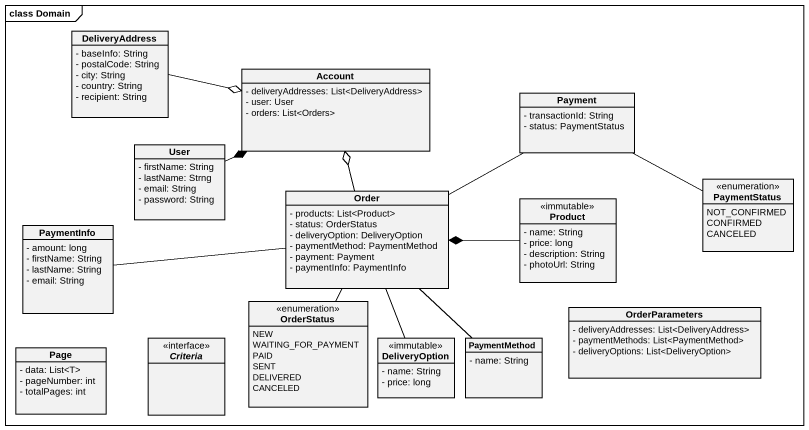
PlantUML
@startuml
mainframe class Domain
hide circle
hide empty members
skinparam classAttributeIconSize 0
class DeliveryAddress {
  - baseInfo: String
  - postalCode: String
  - city: String
  - country: String
  - recipient: String
}
class Account {
  - deliveryAddresses: List<DeliveryAddress>
  - user: User
  - orders: List<Orders>
}
class Payment {
  - transactionId: String
  - status: PaymentStatus
}
class User {
  - firstName: String
  - lastName: Strng
  - email: String
  - password: String
}
class Order {
  - products: List<Product>
  - status: OrderStatus
  - deliveryOption: DeliveryOption
  - paymentMethod: PaymentMethod
  - payment: Payment
  - paymentInfo: PaymentInfo
}
class Product <<immutable>> {
  - name: String
  - price: long
  - description: String
  - photoUrl: String
}
enum PaymentStatus {
  NOT_CONFIRMED
  CONFIRMED
  CANCELED
}
class PaymentInfo {
  - amount: long
  - firstName: String
  - lastName: String
  - email: String
}
enum OrderStatus {
  NEW
  WAITING_FOR_PAYMENT
  PAID
  SENT
  DELIVERED
  CANCELED
}
class OrderParameters {
  - deliveryAddresses: List<DeliveryAddress>
  - paymentMethods: List<PaymentMethod>
  - deliveryOptions: List<DeliveryOption>
}
class "Page" as Page_ {
  - data: List<T>
  - pageNumber: int
  - totalPages: int
}
interface Criteria
class DeliveryOption <<immutable>> {
  - name: String
  - price: long
}
class PaymentMethod {
  - name: String
}
DeliveryAddress -right-o Account
Payment -left- Order
User -right-* Account
Order -up-o Account
Product -left-* Order
PaymentStatus -left- Payment
PaymentInfo -right- Order
OrderStatus -up- Order
DeliveryOption -up- Order
PaymentMethod -up- Order
@enduml
